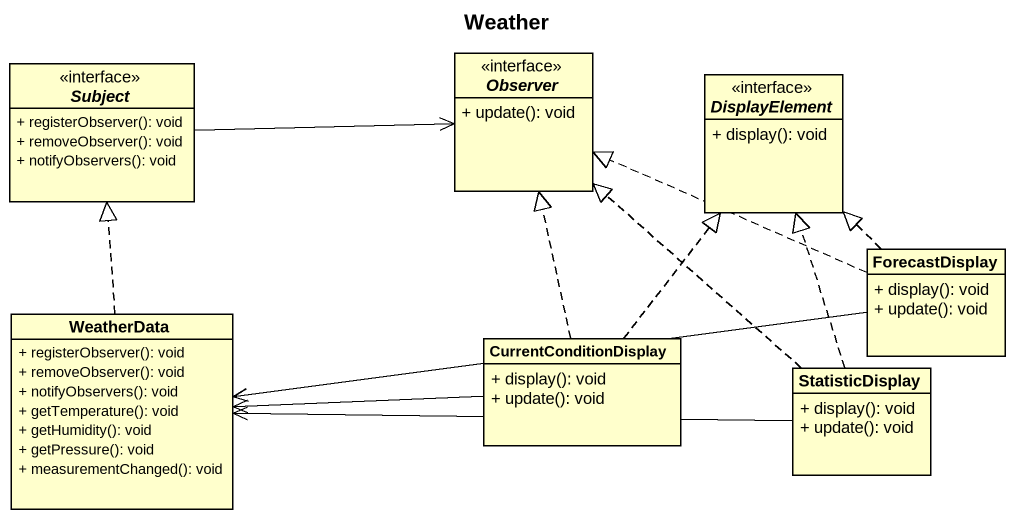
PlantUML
@startuml
title Weather
hide circle
hide empty members
skinparam classAttributeIconSize 0
interface Subject {
  + registerObserver(): void
  + removeObserver(): void
  + notifyObservers(): void
}
interface Observer {
  + update(): void
}
interface DisplayElement {
  + display(): void
}
class ForecastDisplay {
  + display(): void
  + update(): void
}
class WeatherData {
  + registerObserver(): void
  + removeObserver(): void
  + notifyObservers(): void
  + getTemperature(): void
  + getHumidity(): void
  + getPressure(): void
  + measurementChanged(): void
}
class CurrentConditionDisplay {
  + display(): void
  + update(): void
}
class StatisticDisplay {
  + display(): void
  + update(): void
}
Subject -right-> Observer
ForecastDisplay .left.|> Observer
ForecastDisplay .up.|> DisplayElement
ForecastDisplay -left-> WeatherData
WeatherData .up.|> Subject
CurrentConditionDisplay .up.|> Observer
CurrentConditionDisplay .up.|> DisplayElement
CurrentConditionDisplay -left-> WeatherData
StatisticDisplay .up.|> Observer
StatisticDisplay .up.|> DisplayElement
StatisticDisplay -left-> WeatherData
@enduml
